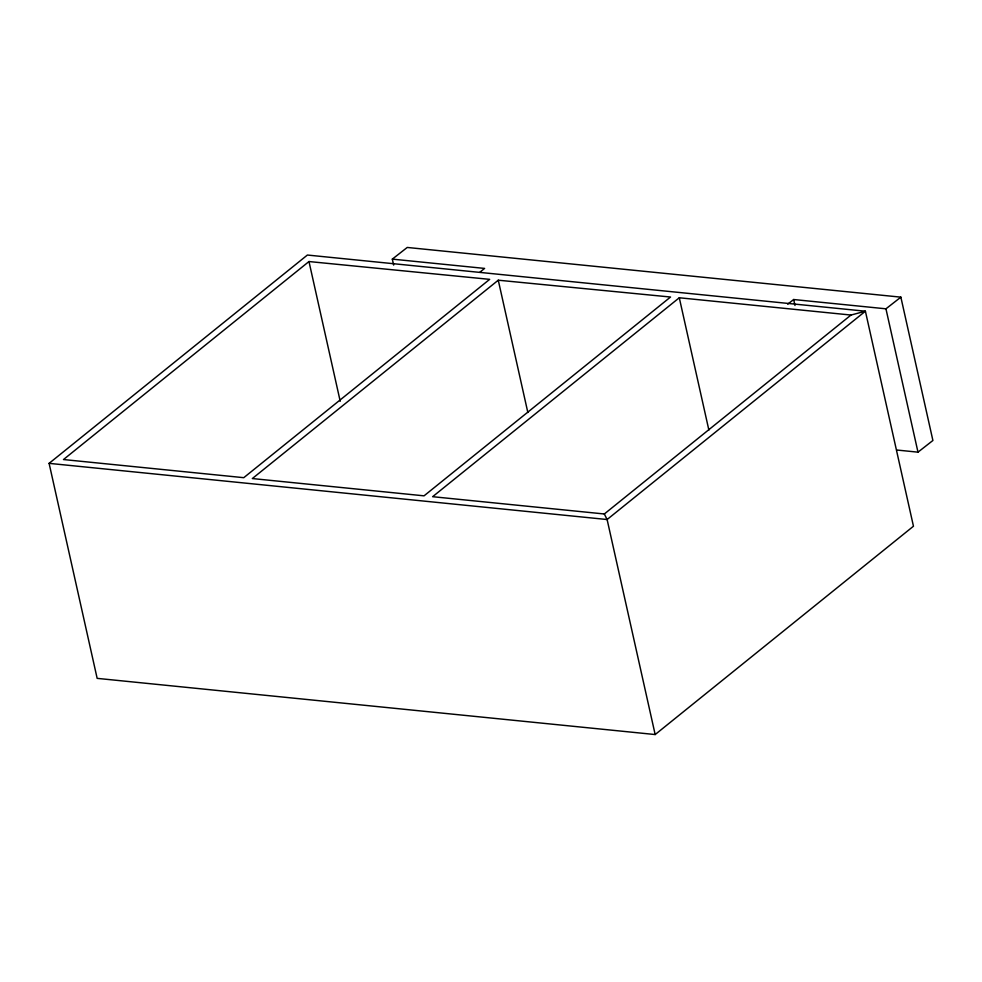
<?xml version="1.0" encoding="UTF-8"?>
<svg xmlns="http://www.w3.org/2000/svg" width="982" height="982" viewBox="0 0 982 982"><rect width="100%" height="100%" fill="white"/><g stroke="black" fill="none" stroke-linecap="round" stroke-linejoin="round"><path stroke-width="1.47" d="M49.1 463.357L307.391 255.038L865.4 311.208L913.456 526.229L655.166 734.548L97.157 678.366L49.1 463.357L607.109 519.527L865.4 311.208L850.989 315.05L679.286 297.767L432.632 496.696L604.323 513.979L850.989 315.05M308.974 261.543L63.486 459.539L243.757 477.682L489.662 279.354L308.974 261.543L340.214 401.282M479.965 272.161L484.605 268.417L392.321 259.125L393.659 265.091M498.267 280.201L252.337 478.553L424.052 495.836L670.534 297.03L498.267 280.201L527.837 412.501M392.321 259.125L407.235 247.452L900.862 297.153L932.9 440.488L917.986 452.162L896.812 450.026M787.699 304.187L793.665 299.522L885.948 308.814L900.862 297.153M604.323 513.979L607.109 519.527L655.166 734.548M885.948 308.814L917.986 452.162M793.665 299.522L794.99 305.5M679.286 297.767L708.869 430.067"/></g></svg>
